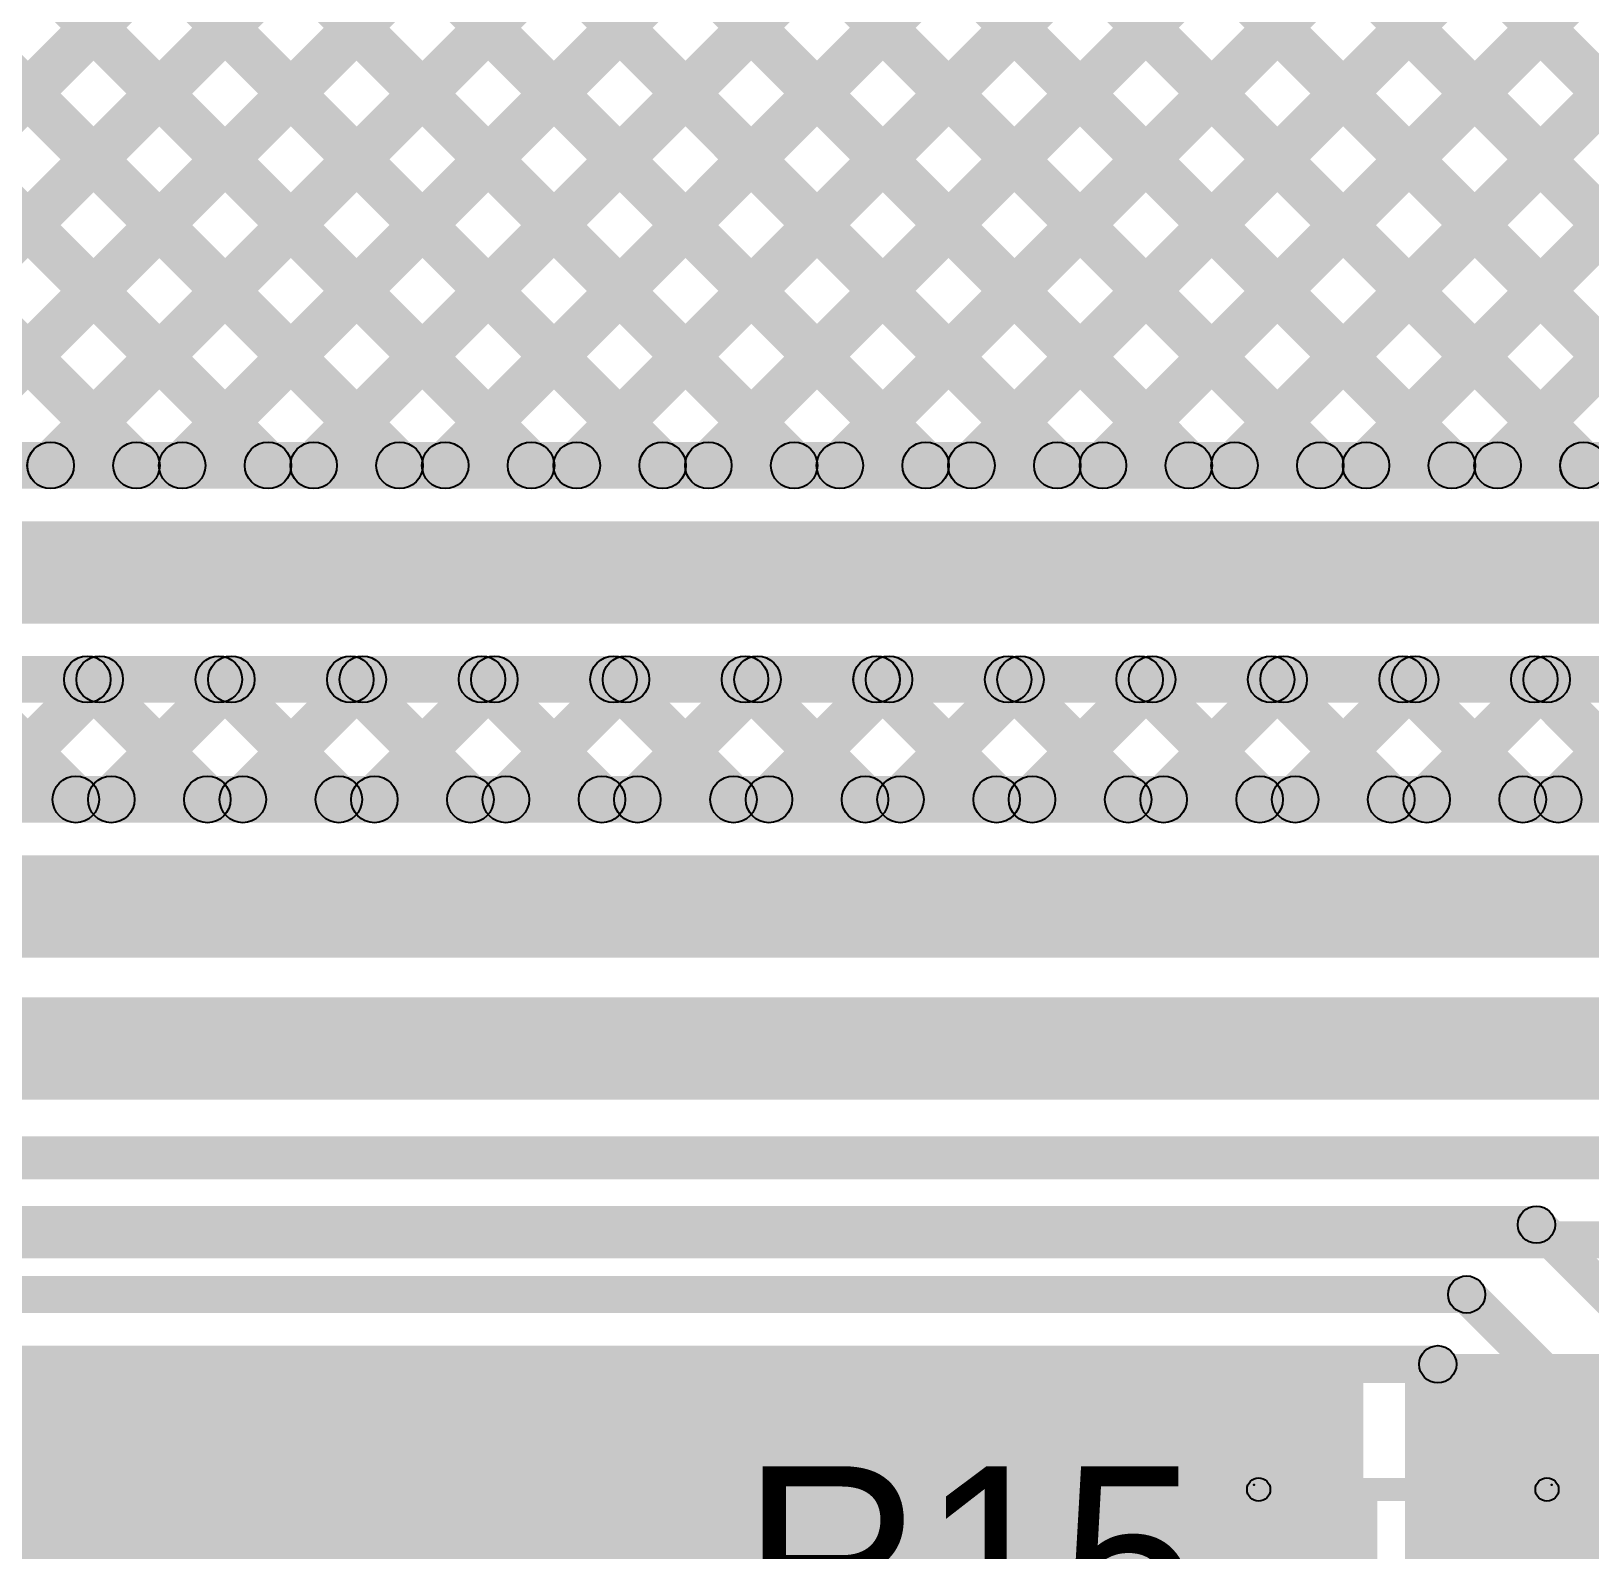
# Model space of a CAD drawing. Header units: millimetres. Extents: x -0.08 to 5.25, y -0.08 to 2.73.
# Drawn here: x 1.4316 to 1.7667, y 1.6869 to 2.0134 of the extents above; entities that cross this region are included whole.
import ezdxf

# ---------------------------------------------------------------- set-up
doc = ezdxf.new("R2010")
doc.units = ezdxf.units.MM
doc.header["$MEASUREMENT"] = 0
for name, color, linetype in [('BottomLayer', 5, 'Continuous'), ('TopLayer', 1, 'Continuous'), ('TopOverlay', 2, 'Continuous'), ('TopPaste', 8, 'Continuous'), ('TopSolder', 216, 'Continuous')]:
    doc.layers.add(name, color=color, linetype=linetype)

# ---------------------------------------------------------------- blocks, each defined once
blk = doc.blocks.new('R__0402_60')
at = {"layer": 'TopLayer'}
for points in [[(-0.0275, -0.0125), (-0.0275, 0.0125), (-0.0095, 0.0125), (-0.0095, -0.0125)], [(0.0095, -0.0125), (0.0095, 0.0125), (0.0275, 0.0125), (0.0275, -0.0125)]]:
    blk.add_hatch(color=1, dxfattribs=at).paths.add_polyline_path(points)
at = {"layer": 'TopOverlay'}
h = blk.add_hatch(color=2, dxfattribs=at)
edge = h.paths.add_edge_path()
edge.add_arc((-0.031, 0.016), 0.0025, 0, 360)
h = blk.add_hatch(color=2, dxfattribs=at)
edge = h.paths.add_edge_path()
edge.add_arc((-0.031, 0.016), 0.0025, 0, 360)
for points in [[(0.031, 0.0185), (0.031, 0.0135), (-0.031, 0.0135), (-0.031, 0.0185)], [(-0.0335, 0.016), (-0.0285, 0.016), (-0.0285, -0.016), (-0.0335, -0.016)], [(0.0285, 0.016), (0.0335, 0.016), (0.0335, -0.016), (0.0285, -0.016)], [(0.031, -0.0135), (0.031, -0.0185), (-0.031, -0.0185), (-0.031, -0.0135)], [(0.032, -0.01694), (0.032, -0.01706), (-0.032, -0.01706), (-0.032, -0.01694)]]:
    blk.add_hatch(color=2, dxfattribs=at).paths.add_polyline_path(points)
h = blk.add_hatch(color=2, dxfattribs=at)
edge = h.paths.add_edge_path()
edge.add_arc((0.031, 0.016), 0.0025, 0, 360)
h = blk.add_hatch(color=2, dxfattribs=at)
edge = h.paths.add_edge_path()
edge.add_arc((0.031, 0.016), 0.0025, 0, 360)
h = blk.add_hatch(color=2, dxfattribs=at)
edge = h.paths.add_edge_path()
edge.add_arc((-0.031, -0.016), 0.0025, 0, 360)
h = blk.add_hatch(color=2, dxfattribs=at)
edge = h.paths.add_edge_path()
edge.add_arc((-0.031, -0.016), 0.0025, 0, 360)
h = blk.add_hatch(color=2, dxfattribs=at)
edge = h.paths.add_edge_path()
edge.add_arc((0.031, -0.016), 0.0025, 0, 360)
h = blk.add_hatch(color=2, dxfattribs=at)
edge = h.paths.add_edge_path()
edge.add_arc((0.031, -0.016), 0.0025, 0, 360)
h = blk.add_hatch(color=2, dxfattribs=at)
edge = h.paths.add_edge_path()
edge.add_arc((-0.032, -0.017), 0.0000635, 0, 360)
h = blk.add_hatch(color=2, dxfattribs=at)
edge = h.paths.add_edge_path()
edge.add_arc((0.032, -0.017), 0.0000635, 0, 360)
at = {"layer": 'TopPaste'}
for points in [[(-0.0275, -0.0125), (-0.0275, 0.0125), (-0.0095, 0.0125), (-0.0095, -0.0125)], [(0.0095, -0.0125), (0.0095, 0.0125), (0.0275, 0.0125), (0.0275, -0.0125)]]:
    blk.add_hatch(color=8, dxfattribs=at).paths.add_polyline_path(points)
at = {"layer": 'TopSolder'}
for points in [[(-0.0315, -0.0165), (-0.0315, 0.0165), (-0.0055, 0.0165), (-0.0055, -0.0165)], [(0.0055, -0.0165), (0.0055, 0.0165), (0.0315, 0.0165), (0.0315, -0.0165)]]:
    blk.add_hatch(color=216, dxfattribs=at).paths.add_polyline_path(points)
at = {"layer": 'TopOverlay'}
for centre, radius in [((-0.031, 0.016), 0.0025), ((-0.031, 0.016), 0.0025), ((0.031, 0.016), 0.0025), ((0.031, 0.016), 0.0025), ((-0.031, -0.016), 0.0025), ((-0.031, -0.016), 0.0025), ((0.031, -0.016), 0.0025), ((0.031, -0.016), 0.0025), ((-0.032, -0.017), 0.0000635), ((0.032, -0.017), 0.0000635)]:
    blk.add_circle(centre, radius, dxfattribs=at)

msp = doc.modelspace()

# ---------------------------------------------------------------- hatches: boundary and pattern name
at = {"layer": 'BottomLayer'}
for points in [[(1.35444, 1.91646), (1.34737, 1.92354), (1.71237, 2.28854), (1.71944, 2.28146)], [(1.35444, 1.91646), (1.34737, 1.92354), (1.71237, 2.28854), (1.71944, 2.28146)], [(1.38272, 1.91646), (1.37565, 1.92354), (1.74065, 2.28854), (1.74772, 2.28146)], [(1.38272, 1.91646), (1.37565, 1.92354), (1.74065, 2.28854), (1.74772, 2.28146)], [(1.39681, 2.28146), (1.40388, 2.28854), (1.76888, 1.92354), (1.76181, 1.91646)], [(1.39681, 2.28146), (1.40388, 2.28854), (1.76888, 1.92354), (1.76181, 1.91646)], [(1.41101, 1.91646), (1.40394, 1.92354), (1.76894, 2.28854), (1.77601, 2.28146)], [(1.41101, 1.91646), (1.40394, 1.92354), (1.76894, 2.28854), (1.77601, 2.28146)], [(1.42509, 2.28146), (1.43217, 2.28854), (1.79717, 1.92354), (1.79009, 1.91646)], [(1.42509, 2.28146), (1.43216, 2.28854), (1.79716, 1.92354), (1.79009, 1.91646)], [(1.43929, 1.91646), (1.43222, 1.92354), (1.79722, 2.28854), (1.80429, 2.28146)], [(1.43929, 1.91646), (1.43222, 1.92354), (1.79722, 2.28854), (1.80429, 2.28146)], [(1.45338, 2.28146), (1.46045, 2.28854), (1.82545, 1.92354), (1.81838, 1.91646)], [(1.45338, 2.28146), (1.46045, 2.28854), (1.82545, 1.92354), (1.81838, 1.91646)], [(1.46758, 1.91646), (1.4605, 1.92354), (1.8255, 2.28854), (1.83258, 2.28146)], [(1.46757, 1.91646), (1.4605, 1.92354), (1.8255, 2.28854), (1.83257, 2.28146)], [(1.48166, 2.28146), (1.48873, 2.28854), (1.85373, 1.92354), (1.84666, 1.91646)], [(1.48166, 2.28146), (1.48873, 2.28854), (1.85373, 1.92354), (1.84666, 1.91646)], [(1.49586, 1.91646), (1.48879, 1.92354), (1.85379, 2.28854), (1.86086, 2.28146)], [(1.49586, 1.91646), (1.48879, 1.92354), (1.85379, 2.28854), (1.86086, 2.28146)], [(1.52414, 1.91646), (1.51707, 1.92354), (1.88207, 2.28854), (1.88914, 2.28146)], [(1.52414, 1.91646), (1.51707, 1.92354), (1.88207, 2.28854), (1.88914, 2.28146)], [(1.55243, 1.91646), (1.54536, 1.92354), (1.91036, 2.28854), (1.91743, 2.28146)], [(1.55243, 1.91646), (1.54536, 1.92354), (1.91036, 2.28854), (1.91743, 2.28146)], [(1.58071, 1.91646), (1.57364, 1.92354), (1.93864, 2.28854), (1.94571, 2.28146)], [(1.58071, 1.91646), (1.57364, 1.92354), (1.93864, 2.28854), (1.94571, 2.28146)], [(1.609, 1.91646), (1.60193, 1.92354), (1.96693, 2.28854), (1.974, 2.28146)], [(1.609, 1.91646), (1.60193, 1.92354), (1.96693, 2.28854), (1.974, 2.28146)], [(1.63728, 1.91646), (1.63021, 1.92354), (1.99521, 2.28854), (2.00228, 2.28146)], [(1.63728, 1.91646), (1.63021, 1.92354), (1.99521, 2.28854), (2.00228, 2.28146)], [(1.66557, 1.91646), (1.65849, 1.92354), (2.02349, 2.28854), (2.03057, 2.28146)], [(1.66556, 1.91646), (1.65849, 1.92354), (2.02349, 2.28854), (2.03056, 2.28146)], [(1.69385, 1.91646), (1.68678, 1.92354), (2.05178, 2.28854), (2.05885, 2.28146)], [(1.69385, 1.91646), (1.68678, 1.92354), (2.05178, 2.28854), (2.05885, 2.28146)], [(1.37626, 2.27373), (1.38333, 2.2808), (1.7406, 1.92354), (1.73353, 1.91646)], [(1.37626, 2.27373), (1.38333, 2.2808), (1.7406, 1.92354), (1.73352, 1.91646)], [(1.36212, 2.25959), (1.36919, 2.26666), (1.71231, 1.92354), (1.70524, 1.91646)], [(1.36212, 2.25959), (1.36919, 2.26666), (1.71231, 1.92354), (1.70524, 1.91646)], [(1.34797, 2.24545), (1.35505, 2.25252), (1.68403, 1.92354), (1.67696, 1.91646)], [(1.34797, 2.24545), (1.35504, 2.25252), (1.68403, 1.92354), (1.67696, 1.91646)], [(1.72213, 1.91646), (1.71506, 1.92354), (2.04129, 2.24977), (2.04837, 2.2427)], [(1.72213, 1.91646), (1.71506, 1.92354), (2.0413, 2.24977), (2.04837, 2.2427)], [(1.33383, 2.23131), (1.3409, 2.23838), (1.65574, 1.92354), (1.64867, 1.91646)], [(1.33383, 2.2313), (1.3409, 2.23838), (1.65574, 1.92354), (1.64867, 1.91646)], [(1.31969, 2.21716), (1.32676, 2.22423), (1.62746, 1.92354), (1.62039, 1.91646)], [(1.31969, 2.21716), (1.32676, 2.22423), (1.62746, 1.92354), (1.62039, 1.91646)], [(1.75042, 1.91646), (1.74335, 1.92354), (2.03182, 2.212), (2.03889, 2.20493)], [(1.75042, 1.91646), (1.74335, 1.92354), (2.03182, 2.212), (2.03889, 2.20493)], [(1.75042, 1.91646), (1.74335, 1.92354), (2.03182, 2.212), (2.03889, 2.20493)], [(1.30555, 2.20302), (1.31262, 2.21009), (1.59918, 1.92354), (1.5921, 1.91646)], [(1.30555, 2.20302), (1.31262, 2.21009), (1.59917, 1.92354), (1.5921, 1.91646)], [(1.29141, 2.18888), (1.29848, 2.19595), (1.57089, 1.92354), (1.56382, 1.91646)], [(1.29141, 2.18888), (1.29848, 2.19595), (1.57089, 1.92354), (1.56382, 1.91646)], [(1.27726, 2.17474), (1.28433, 2.18181), (1.54261, 1.92354), (1.53554, 1.91646)], [(1.27726, 2.17474), (1.28433, 2.18181), (1.54261, 1.92354), (1.53553, 1.91646)], [(1.26312, 2.16059), (1.27019, 2.16767), (1.51432, 1.92354), (1.50725, 1.91646)], [(1.26312, 2.16059), (1.27019, 2.16767), (1.51432, 1.92354), (1.50725, 1.91646)], [(1.24898, 2.14645), (1.25605, 2.15352), (1.48604, 1.92354), (1.47897, 1.91646)], [(1.24898, 2.14645), (1.25605, 2.15352), (1.48604, 1.92354), (1.47897, 1.91646)], [(1.23484, 2.13231), (1.24191, 2.13938), (1.45775, 1.92354), (1.45068, 1.91646)], [(1.23484, 2.13231), (1.24191, 2.13938), (1.45775, 1.92354), (1.45068, 1.91646)], [(1.31716, 1.915), (1.31716, 1.925), (1.98147, 1.925), (1.98147, 1.915)], [(1.31716, 1.915), (1.31716, 1.925), (1.98147, 1.925), (1.98147, 1.915)], [(1.311, 1.886), (1.311, 1.908), (1.991, 1.908), (1.991, 1.886)], [(1.31716, 1.869), (1.31716, 1.879), (1.991, 1.879), (1.991, 1.869)], [(1.31716, 1.869), (1.31716, 1.879), (1.991, 1.879), (1.991, 1.869)], [(1.41183, 1.87046), (1.4189, 1.87754), (1.44471, 1.85172), (1.43764, 1.84465)], [(1.41183, 1.87046), (1.4189, 1.87754), (1.44471, 1.85172), (1.43764, 1.84465)], [(1.42405, 1.84465), (1.41698, 1.85172), (1.44279, 1.87754), (1.44986, 1.87046)], [(1.42405, 1.84465), (1.41698, 1.85172), (1.44279, 1.87754), (1.44986, 1.87046)], [(1.44011, 1.87046), (1.44719, 1.87754), (1.473, 1.85172), (1.46593, 1.84465)], [(1.44011, 1.87046), (1.44718, 1.87754), (1.473, 1.85172), (1.46592, 1.84465)], [(1.45233, 1.84465), (1.44526, 1.85172), (1.47107, 1.87754), (1.47814, 1.87046)], [(1.45233, 1.84465), (1.44526, 1.85172), (1.47107, 1.87754), (1.47814, 1.87046)], [(1.4684, 1.87046), (1.47547, 1.87754), (1.50128, 1.85172), (1.49421, 1.84465)], [(1.4684, 1.87046), (1.47547, 1.87754), (1.50128, 1.85172), (1.49421, 1.84465)], [(1.48062, 1.84465), (1.47355, 1.85172), (1.49936, 1.87754), (1.50643, 1.87046)], [(1.48062, 1.84465), (1.47355, 1.85172), (1.49936, 1.87754), (1.50643, 1.87046)], [(1.49668, 1.87046), (1.50375, 1.87754), (1.52956, 1.85172), (1.52249, 1.84465)], [(1.49668, 1.87046), (1.50375, 1.87754), (1.52956, 1.85172), (1.52249, 1.84465)], [(1.5089, 1.84465), (1.50183, 1.85172), (1.52764, 1.87754), (1.53471, 1.87046)], [(1.5089, 1.84465), (1.50183, 1.85172), (1.52764, 1.87754), (1.53471, 1.87046)], [(1.52497, 1.87046), (1.53204, 1.87754), (1.55785, 1.85172), (1.55078, 1.84465)], [(1.52497, 1.87046), (1.53204, 1.87754), (1.55785, 1.85172), (1.55078, 1.84465)], [(1.53719, 1.84465), (1.53011, 1.85172), (1.55593, 1.87754), (1.563, 1.87046)], [(1.53719, 1.84465), (1.53012, 1.85172), (1.55593, 1.87754), (1.563, 1.87046)], [(1.55325, 1.87046), (1.56032, 1.87754), (1.58613, 1.85172), (1.57906, 1.84465)], [(1.55325, 1.87046), (1.56032, 1.87754), (1.58613, 1.85172), (1.57906, 1.84465)], [(1.56547, 1.84465), (1.5584, 1.85172), (1.58421, 1.87754), (1.59128, 1.87046)], [(1.56547, 1.84465), (1.5584, 1.85172), (1.58421, 1.87754), (1.59128, 1.87046)], [(1.58153, 1.87046), (1.58861, 1.87754), (1.61442, 1.85172), (1.60735, 1.84465)], [(1.58154, 1.87046), (1.58861, 1.87754), (1.61442, 1.85172), (1.60735, 1.84465)], [(1.59375, 1.84465), (1.58668, 1.85172), (1.61249, 1.87754), (1.61957, 1.87046)], [(1.59375, 1.84465), (1.58668, 1.85172), (1.61249, 1.87754), (1.61956, 1.87046)], [(1.60982, 1.87046), (1.61689, 1.87754), (1.6427, 1.85172), (1.63563, 1.84465)], [(1.60982, 1.87046), (1.61689, 1.87754), (1.6427, 1.85172), (1.63563, 1.84465)], [(1.62204, 1.84465), (1.61497, 1.85172), (1.64078, 1.87754), (1.64785, 1.87046)], [(1.62204, 1.84465), (1.61497, 1.85172), (1.64078, 1.87754), (1.64785, 1.87046)], [(1.6381, 1.87046), (1.64518, 1.87754), (1.67099, 1.85172), (1.66392, 1.84465)], [(1.6381, 1.87046), (1.64517, 1.87754), (1.67099, 1.85172), (1.66391, 1.84465)], [(1.65032, 1.84465), (1.64325, 1.85172), (1.66906, 1.87754), (1.67613, 1.87046)], [(1.65032, 1.84465), (1.64325, 1.85172), (1.66906, 1.87754), (1.67613, 1.87046)], [(1.66639, 1.87046), (1.67346, 1.87754), (1.69927, 1.85172), (1.6922, 1.84465)], [(1.66639, 1.87046), (1.67346, 1.87754), (1.69927, 1.85172), (1.6922, 1.84465)], [(1.67861, 1.84465), (1.67154, 1.85172), (1.69735, 1.87754), (1.70442, 1.87046)], [(1.67861, 1.84465), (1.67154, 1.85172), (1.69735, 1.87754), (1.70442, 1.87046)], [(1.67861, 1.84465), (1.67154, 1.85172), (1.69735, 1.87754), (1.70442, 1.87046)], [(1.69467, 1.87046), (1.70174, 1.87754), (1.72755, 1.85172), (1.72048, 1.84465)], [(1.69467, 1.87046), (1.70174, 1.87754), (1.72755, 1.85172), (1.72048, 1.84465)], [(1.70689, 1.84465), (1.69982, 1.85172), (1.72563, 1.87754), (1.7327, 1.87046)], [(1.70689, 1.84465), (1.69982, 1.85172), (1.72563, 1.87754), (1.7327, 1.87046)], [(1.72296, 1.87046), (1.73003, 1.87754), (1.75584, 1.85172), (1.74877, 1.84465)], [(1.72296, 1.87046), (1.73003, 1.87754), (1.75584, 1.85172), (1.74877, 1.84465)], [(1.73518, 1.84465), (1.7281, 1.85172), (1.75392, 1.87754), (1.76099, 1.87046)], [(1.73518, 1.84465), (1.72811, 1.85172), (1.75392, 1.87754), (1.76099, 1.87046)], [(1.75124, 1.87046), (1.75831, 1.87754), (1.78412, 1.85172), (1.77705, 1.84465)], [(1.75124, 1.87046), (1.75831, 1.87754), (1.78412, 1.85172), (1.77705, 1.84465)], [(1.76346, 1.84465), (1.75639, 1.85172), (1.7822, 1.87754), (1.78927, 1.87046)], [(1.76346, 1.84465), (1.75639, 1.85172), (1.7822, 1.87754), (1.78927, 1.87046)], [(1.31879, 1.84319), (1.31879, 1.85319), (2.63766, 1.85319), (2.63766, 1.84319)], [(1.31879, 1.84319), (1.31879, 1.85319), (2.63766, 1.85319), (2.63766, 1.84319)], [(1.31263, 1.81419), (1.31263, 1.83619), (2.64719, 1.83619), (2.64719, 1.81419)], [(1.31269, 1.78363), (1.31269, 1.80563), (2.71763, 1.80563), (2.71763, 1.78363)], [(1.30318, 1.76776), (1.30318, 1.77576), (1.77424, 1.77576), (1.77424, 1.76776)], [(1.29697, 1.75276), (1.29697, 1.76076), (1.75524, 1.76076), (1.75524, 1.75276)], [(1.75242, 1.75393), (1.75807, 1.75958), (1.80983, 1.70783), (1.80417, 1.70217)], [(1.29075, 1.73776), (1.29075, 1.74576), (1.74024, 1.74576), (1.74024, 1.73776)], [(1.73742, 1.73893), (1.74307, 1.74458), (1.79483, 1.69283), (1.78917, 1.68717)], [(1.28454, 1.72276), (1.28454, 1.73076), (1.73403, 1.73076), (1.73403, 1.72276)], [(1.7312, 1.72393), (1.73686, 1.72958), (1.77983, 1.68662), (1.77417, 1.68096)]]:
    msp.add_hatch(color=5, dxfattribs=at).paths.add_polyline_path(points)
h = msp.add_hatch(color=5, dxfattribs=at)
edge = h.paths.add_edge_path()
edge.add_arc((1.43576, 1.92), 0.005, 0, 360)
h = msp.add_hatch(color=5, dxfattribs=at)
edge = h.paths.add_edge_path()
edge.add_arc((1.43575, 1.92), 0.005, 0, 360)
h = msp.add_hatch(color=5, dxfattribs=at)
edge = h.paths.add_edge_path()
edge.add_arc((1.45422, 1.92), 0.005, 0, 360)
h = msp.add_hatch(color=5, dxfattribs=at)
edge = h.paths.add_edge_path()
edge.add_arc((1.45422, 1.92), 0.005, 0, 360)
h = msp.add_hatch(color=5, dxfattribs=at)
edge = h.paths.add_edge_path()
edge.add_arc((1.46404, 1.92), 0.005, 0, 360)
h = msp.add_hatch(color=5, dxfattribs=at)
edge = h.paths.add_edge_path()
edge.add_arc((1.46404, 1.92), 0.005, 0, 360)
h = msp.add_hatch(color=5, dxfattribs=at)
edge = h.paths.add_edge_path()
edge.add_arc((1.4825, 1.92), 0.005, 0, 360)
h = msp.add_hatch(color=5, dxfattribs=at)
edge = h.paths.add_edge_path()
edge.add_arc((1.4825, 1.92), 0.005, 0, 360)
h = msp.add_hatch(color=5, dxfattribs=at)
edge = h.paths.add_edge_path()
edge.add_arc((1.49232, 1.92), 0.005, 0, 360)
h = msp.add_hatch(color=5, dxfattribs=at)
edge = h.paths.add_edge_path()
edge.add_arc((1.49232, 1.92), 0.005, 0, 360)
h = msp.add_hatch(color=5, dxfattribs=at)
edge = h.paths.add_edge_path()
edge.add_arc((1.51079, 1.92), 0.005, 0, 360)
h = msp.add_hatch(color=5, dxfattribs=at)
edge = h.paths.add_edge_path()
edge.add_arc((1.51079, 1.92), 0.005, 0, 360)
h = msp.add_hatch(color=5, dxfattribs=at)
edge = h.paths.add_edge_path()
edge.add_arc((1.52061, 1.92), 0.005, 0, 360)
h = msp.add_hatch(color=5, dxfattribs=at)
edge = h.paths.add_edge_path()
edge.add_arc((1.52061, 1.92), 0.005, 0, 360)
h = msp.add_hatch(color=5, dxfattribs=at)
edge = h.paths.add_edge_path()
edge.add_arc((1.53907, 1.92), 0.005, 0, 360)
h = msp.add_hatch(color=5, dxfattribs=at)
edge = h.paths.add_edge_path()
edge.add_arc((1.53907, 1.92), 0.005, 0, 360)
h = msp.add_hatch(color=5, dxfattribs=at)
edge = h.paths.add_edge_path()
edge.add_arc((1.54889, 1.92), 0.005, 0, 360)
h = msp.add_hatch(color=5, dxfattribs=at)
edge = h.paths.add_edge_path()
edge.add_arc((1.54889, 1.92), 0.005, 0, 360)
h = msp.add_hatch(color=5, dxfattribs=at)
edge = h.paths.add_edge_path()
edge.add_arc((1.56736, 1.92), 0.005, 0, 360)
h = msp.add_hatch(color=5, dxfattribs=at)
edge = h.paths.add_edge_path()
edge.add_arc((1.56735, 1.92), 0.005, 0, 360)
h = msp.add_hatch(color=5, dxfattribs=at)
edge = h.paths.add_edge_path()
edge.add_arc((1.57718, 1.92), 0.005, 0, 360)
h = msp.add_hatch(color=5, dxfattribs=at)
edge = h.paths.add_edge_path()
edge.add_arc((1.57718, 1.92), 0.005, 0, 360)
h = msp.add_hatch(color=5, dxfattribs=at)
edge = h.paths.add_edge_path()
edge.add_arc((1.59564, 1.92), 0.005, 0, 360)
h = msp.add_hatch(color=5, dxfattribs=at)
edge = h.paths.add_edge_path()
edge.add_arc((1.59564, 1.92), 0.005, 0, 360)
h = msp.add_hatch(color=5, dxfattribs=at)
edge = h.paths.add_edge_path()
edge.add_arc((1.60546, 1.92), 0.005, 0, 360)
h = msp.add_hatch(color=5, dxfattribs=at)
edge = h.paths.add_edge_path()
edge.add_arc((1.60546, 1.92), 0.005, 0, 360)
h = msp.add_hatch(color=5, dxfattribs=at)
edge = h.paths.add_edge_path()
edge.add_arc((1.62392, 1.92), 0.005, 0, 360)
h = msp.add_hatch(color=5, dxfattribs=at)
edge = h.paths.add_edge_path()
edge.add_arc((1.62392, 1.92), 0.005, 0, 360)
h = msp.add_hatch(color=5, dxfattribs=at)
edge = h.paths.add_edge_path()
edge.add_arc((1.63375, 1.92), 0.005, 0, 360)
h = msp.add_hatch(color=5, dxfattribs=at)
edge = h.paths.add_edge_path()
edge.add_arc((1.63375, 1.92), 0.005, 0, 360)
h = msp.add_hatch(color=5, dxfattribs=at)
edge = h.paths.add_edge_path()
edge.add_arc((1.65221, 1.92), 0.005, 0, 360)
h = msp.add_hatch(color=5, dxfattribs=at)
edge = h.paths.add_edge_path()
edge.add_arc((1.65221, 1.92), 0.005, 0, 360)
h = msp.add_hatch(color=5, dxfattribs=at)
edge = h.paths.add_edge_path()
edge.add_arc((1.66203, 1.92), 0.005, 0, 360)
h = msp.add_hatch(color=5, dxfattribs=at)
edge = h.paths.add_edge_path()
edge.add_arc((1.66203, 1.92), 0.005, 0, 360)
h = msp.add_hatch(color=5, dxfattribs=at)
edge = h.paths.add_edge_path()
edge.add_arc((1.68049, 1.92), 0.005, 0, 360)
h = msp.add_hatch(color=5, dxfattribs=at)
edge = h.paths.add_edge_path()
edge.add_arc((1.68049, 1.92), 0.005, 0, 360)
h = msp.add_hatch(color=5, dxfattribs=at)
edge = h.paths.add_edge_path()
edge.add_arc((1.69031, 1.92), 0.005, 0, 360)
h = msp.add_hatch(color=5, dxfattribs=at)
edge = h.paths.add_edge_path()
edge.add_arc((1.69031, 1.92), 0.005, 0, 360)
h = msp.add_hatch(color=5, dxfattribs=at)
edge = h.paths.add_edge_path()
edge.add_arc((1.70878, 1.92), 0.005, 0, 360)
h = msp.add_hatch(color=5, dxfattribs=at)
edge = h.paths.add_edge_path()
edge.add_arc((1.70878, 1.92), 0.005, 0, 360)
h = msp.add_hatch(color=5, dxfattribs=at)
edge = h.paths.add_edge_path()
edge.add_arc((1.7186, 1.92), 0.005, 0, 360)
h = msp.add_hatch(color=5, dxfattribs=at)
edge = h.paths.add_edge_path()
edge.add_arc((1.7186, 1.92), 0.005, 0, 360)
h = msp.add_hatch(color=5, dxfattribs=at)
edge = h.paths.add_edge_path()
edge.add_arc((1.73706, 1.92), 0.005, 0, 360)
h = msp.add_hatch(color=5, dxfattribs=at)
edge = h.paths.add_edge_path()
edge.add_arc((1.73706, 1.92), 0.005, 0, 360)
h = msp.add_hatch(color=5, dxfattribs=at)
edge = h.paths.add_edge_path()
edge.add_arc((1.74688, 1.92), 0.005, 0, 360)
h = msp.add_hatch(color=5, dxfattribs=at)
edge = h.paths.add_edge_path()
edge.add_arc((1.74688, 1.92), 0.005, 0, 360)
h = msp.add_hatch(color=5, dxfattribs=at)
edge = h.paths.add_edge_path()
edge.add_arc((1.74688, 1.92), 0.005, 0, 360)
h = msp.add_hatch(color=5, dxfattribs=at)
edge = h.paths.add_edge_path()
edge.add_arc((1.76535, 1.92), 0.005, 0, 360)
h = msp.add_hatch(color=5, dxfattribs=at)
edge = h.paths.add_edge_path()
edge.add_arc((1.76534, 1.92), 0.005, 0, 360)
h = msp.add_hatch(color=5, dxfattribs=at)
edge = h.paths.add_edge_path()
edge.add_arc((1.44365, 1.874), 0.005, 0, 360)
h = msp.add_hatch(color=5, dxfattribs=at)
edge = h.paths.add_edge_path()
edge.add_arc((1.44365, 1.874), 0.005, 0, 360)
h = msp.add_hatch(color=5, dxfattribs=at)
edge = h.paths.add_edge_path()
edge.add_arc((1.44632, 1.874), 0.005, 0, 360)
h = msp.add_hatch(color=5, dxfattribs=at)
edge = h.paths.add_edge_path()
edge.add_arc((1.44632, 1.874), 0.005, 0, 360)
h = msp.add_hatch(color=5, dxfattribs=at)
edge = h.paths.add_edge_path()
edge.add_arc((1.47193, 1.874), 0.005, 0, 360)
h = msp.add_hatch(color=5, dxfattribs=at)
edge = h.paths.add_edge_path()
edge.add_arc((1.47193, 1.874), 0.005, 0, 360)
h = msp.add_hatch(color=5, dxfattribs=at)
edge = h.paths.add_edge_path()
edge.add_arc((1.47461, 1.874), 0.005, 0, 360)
h = msp.add_hatch(color=5, dxfattribs=at)
edge = h.paths.add_edge_path()
edge.add_arc((1.47461, 1.874), 0.005, 0, 360)
h = msp.add_hatch(color=5, dxfattribs=at)
edge = h.paths.add_edge_path()
edge.add_arc((1.50022, 1.874), 0.005, 0, 360)
h = msp.add_hatch(color=5, dxfattribs=at)
edge = h.paths.add_edge_path()
edge.add_arc((1.50022, 1.874), 0.005, 0, 360)
h = msp.add_hatch(color=5, dxfattribs=at)
edge = h.paths.add_edge_path()
edge.add_arc((1.50289, 1.874), 0.005, 0, 360)
h = msp.add_hatch(color=5, dxfattribs=at)
edge = h.paths.add_edge_path()
edge.add_arc((1.50289, 1.874), 0.005, 0, 360)
h = msp.add_hatch(color=5, dxfattribs=at)
edge = h.paths.add_edge_path()
edge.add_arc((1.5285, 1.874), 0.005, 0, 360)
h = msp.add_hatch(color=5, dxfattribs=at)
edge = h.paths.add_edge_path()
edge.add_arc((1.5285, 1.874), 0.005, 0, 360)
h = msp.add_hatch(color=5, dxfattribs=at)
edge = h.paths.add_edge_path()
edge.add_arc((1.53118, 1.874), 0.005, 0, 360)
h = msp.add_hatch(color=5, dxfattribs=at)
edge = h.paths.add_edge_path()
edge.add_arc((1.53118, 1.874), 0.005, 0, 360)
h = msp.add_hatch(color=5, dxfattribs=at)
edge = h.paths.add_edge_path()
edge.add_arc((1.55679, 1.874), 0.005, 0, 360)
h = msp.add_hatch(color=5, dxfattribs=at)
edge = h.paths.add_edge_path()
edge.add_arc((1.55679, 1.874), 0.005, 0, 360)
h = msp.add_hatch(color=5, dxfattribs=at)
edge = h.paths.add_edge_path()
edge.add_arc((1.55946, 1.874), 0.005, 0, 360)
h = msp.add_hatch(color=5, dxfattribs=at)
edge = h.paths.add_edge_path()
edge.add_arc((1.55946, 1.874), 0.005, 0, 360)
h = msp.add_hatch(color=5, dxfattribs=at)
edge = h.paths.add_edge_path()
edge.add_arc((1.58507, 1.874), 0.005, 0, 360)
h = msp.add_hatch(color=5, dxfattribs=at)
edge = h.paths.add_edge_path()
edge.add_arc((1.58507, 1.874), 0.005, 0, 360)
h = msp.add_hatch(color=5, dxfattribs=at)
edge = h.paths.add_edge_path()
edge.add_arc((1.58775, 1.874), 0.005, 0, 360)
h = msp.add_hatch(color=5, dxfattribs=at)
edge = h.paths.add_edge_path()
edge.add_arc((1.58775, 1.874), 0.005, 0, 360)
h = msp.add_hatch(color=5, dxfattribs=at)
edge = h.paths.add_edge_path()
edge.add_arc((1.61336, 1.874), 0.005, 0, 360)
h = msp.add_hatch(color=5, dxfattribs=at)
edge = h.paths.add_edge_path()
edge.add_arc((1.61335, 1.874), 0.005, 0, 360)
h = msp.add_hatch(color=5, dxfattribs=at)
edge = h.paths.add_edge_path()
edge.add_arc((1.61603, 1.874), 0.005, 0, 360)
h = msp.add_hatch(color=5, dxfattribs=at)
edge = h.paths.add_edge_path()
edge.add_arc((1.61603, 1.874), 0.005, 0, 360)
h = msp.add_hatch(color=5, dxfattribs=at)
edge = h.paths.add_edge_path()
edge.add_arc((1.64164, 1.874), 0.005, 0, 360)
h = msp.add_hatch(color=5, dxfattribs=at)
edge = h.paths.add_edge_path()
edge.add_arc((1.64164, 1.874), 0.005, 0, 360)
h = msp.add_hatch(color=5, dxfattribs=at)
edge = h.paths.add_edge_path()
edge.add_arc((1.64431, 1.874), 0.005, 0, 360)
h = msp.add_hatch(color=5, dxfattribs=at)
edge = h.paths.add_edge_path()
edge.add_arc((1.64431, 1.874), 0.005, 0, 360)
h = msp.add_hatch(color=5, dxfattribs=at)
edge = h.paths.add_edge_path()
edge.add_arc((1.66992, 1.874), 0.005, 0, 360)
h = msp.add_hatch(color=5, dxfattribs=at)
edge = h.paths.add_edge_path()
edge.add_arc((1.66992, 1.874), 0.005, 0, 360)
h = msp.add_hatch(color=5, dxfattribs=at)
edge = h.paths.add_edge_path()
edge.add_arc((1.6726, 1.874), 0.005, 0, 360)
h = msp.add_hatch(color=5, dxfattribs=at)
edge = h.paths.add_edge_path()
edge.add_arc((1.6726, 1.874), 0.005, 0, 360)
h = msp.add_hatch(color=5, dxfattribs=at)
edge = h.paths.add_edge_path()
edge.add_arc((1.69821, 1.874), 0.005, 0, 360)
h = msp.add_hatch(color=5, dxfattribs=at)
edge = h.paths.add_edge_path()
edge.add_arc((1.69821, 1.874), 0.005, 0, 360)
h = msp.add_hatch(color=5, dxfattribs=at)
edge = h.paths.add_edge_path()
edge.add_arc((1.70088, 1.874), 0.005, 0, 360)
h = msp.add_hatch(color=5, dxfattribs=at)
edge = h.paths.add_edge_path()
edge.add_arc((1.70088, 1.874), 0.005, 0, 360)
h = msp.add_hatch(color=5, dxfattribs=at)
edge = h.paths.add_edge_path()
edge.add_arc((1.70088, 1.874), 0.005, 0, 360)
h = msp.add_hatch(color=5, dxfattribs=at)
edge = h.paths.add_edge_path()
edge.add_arc((1.72649, 1.874), 0.005, 0, 360)
h = msp.add_hatch(color=5, dxfattribs=at)
edge = h.paths.add_edge_path()
edge.add_arc((1.72649, 1.874), 0.005, 0, 360)
h = msp.add_hatch(color=5, dxfattribs=at)
edge = h.paths.add_edge_path()
edge.add_arc((1.72917, 1.874), 0.005, 0, 360)
h = msp.add_hatch(color=5, dxfattribs=at)
edge = h.paths.add_edge_path()
edge.add_arc((1.72917, 1.874), 0.005, 0, 360)
h = msp.add_hatch(color=5, dxfattribs=at)
edge = h.paths.add_edge_path()
edge.add_arc((1.75478, 1.874), 0.005, 0, 360)
h = msp.add_hatch(color=5, dxfattribs=at)
edge = h.paths.add_edge_path()
edge.add_arc((1.75478, 1.874), 0.005, 0, 360)
h = msp.add_hatch(color=5, dxfattribs=at)
edge = h.paths.add_edge_path()
edge.add_arc((1.75745, 1.874), 0.005, 0, 360)
h = msp.add_hatch(color=5, dxfattribs=at)
edge = h.paths.add_edge_path()
edge.add_arc((1.75745, 1.874), 0.005, 0, 360)
h = msp.add_hatch(color=5, dxfattribs=at)
edge = h.paths.add_edge_path()
edge.add_arc((1.44118, 1.84819), 0.005, 0, 360)
h = msp.add_hatch(color=5, dxfattribs=at)
edge = h.paths.add_edge_path()
edge.add_arc((1.44118, 1.84819), 0.005, 0, 360)
h = msp.add_hatch(color=5, dxfattribs=at)
edge = h.paths.add_edge_path()
edge.add_arc((1.4488, 1.84819), 0.005, 0, 360)
h = msp.add_hatch(color=5, dxfattribs=at)
edge = h.paths.add_edge_path()
edge.add_arc((1.4488, 1.84819), 0.005, 0, 360)
h = msp.add_hatch(color=5, dxfattribs=at)
edge = h.paths.add_edge_path()
edge.add_arc((1.46946, 1.84819), 0.005, 0, 360)
h = msp.add_hatch(color=5, dxfattribs=at)
edge = h.paths.add_edge_path()
edge.add_arc((1.46946, 1.84819), 0.005, 0, 360)
h = msp.add_hatch(color=5, dxfattribs=at)
edge = h.paths.add_edge_path()
edge.add_arc((1.47708, 1.84819), 0.005, 0, 360)
h = msp.add_hatch(color=5, dxfattribs=at)
edge = h.paths.add_edge_path()
edge.add_arc((1.47708, 1.84819), 0.005, 0, 360)
h = msp.add_hatch(color=5, dxfattribs=at)
edge = h.paths.add_edge_path()
edge.add_arc((1.49774, 1.84819), 0.005, 0, 360)
h = msp.add_hatch(color=5, dxfattribs=at)
edge = h.paths.add_edge_path()
edge.add_arc((1.49774, 1.84819), 0.005, 0, 360)
h = msp.add_hatch(color=5, dxfattribs=at)
edge = h.paths.add_edge_path()
edge.add_arc((1.50537, 1.84819), 0.005, 0, 360)
h = msp.add_hatch(color=5, dxfattribs=at)
edge = h.paths.add_edge_path()
edge.add_arc((1.50537, 1.84819), 0.005, 0, 360)
h = msp.add_hatch(color=5, dxfattribs=at)
edge = h.paths.add_edge_path()
edge.add_arc((1.52603, 1.84819), 0.005, 0, 360)
h = msp.add_hatch(color=5, dxfattribs=at)
edge = h.paths.add_edge_path()
edge.add_arc((1.52603, 1.84819), 0.005, 0, 360)
h = msp.add_hatch(color=5, dxfattribs=at)
edge = h.paths.add_edge_path()
edge.add_arc((1.53365, 1.84819), 0.005, 0, 360)
h = msp.add_hatch(color=5, dxfattribs=at)
edge = h.paths.add_edge_path()
edge.add_arc((1.53365, 1.84819), 0.005, 0, 360)
h = msp.add_hatch(color=5, dxfattribs=at)
edge = h.paths.add_edge_path()
edge.add_arc((1.55431, 1.84819), 0.005, 0, 360)
h = msp.add_hatch(color=5, dxfattribs=at)
edge = h.paths.add_edge_path()
edge.add_arc((1.55431, 1.84819), 0.005, 0, 360)
h = msp.add_hatch(color=5, dxfattribs=at)
edge = h.paths.add_edge_path()
edge.add_arc((1.56193, 1.84819), 0.005, 0, 360)
h = msp.add_hatch(color=5, dxfattribs=at)
edge = h.paths.add_edge_path()
edge.add_arc((1.56193, 1.84819), 0.005, 0, 360)
h = msp.add_hatch(color=5, dxfattribs=at)
edge = h.paths.add_edge_path()
edge.add_arc((1.5826, 1.84819), 0.005, 0, 360)
h = msp.add_hatch(color=5, dxfattribs=at)
edge = h.paths.add_edge_path()
edge.add_arc((1.5826, 1.84819), 0.005, 0, 360)
h = msp.add_hatch(color=5, dxfattribs=at)
edge = h.paths.add_edge_path()
edge.add_arc((1.59022, 1.84819), 0.005, 0, 360)
h = msp.add_hatch(color=5, dxfattribs=at)
edge = h.paths.add_edge_path()
edge.add_arc((1.59022, 1.84819), 0.005, 0, 360)
h = msp.add_hatch(color=5, dxfattribs=at)
edge = h.paths.add_edge_path()
edge.add_arc((1.61088, 1.84819), 0.005, 0, 360)
h = msp.add_hatch(color=5, dxfattribs=at)
edge = h.paths.add_edge_path()
edge.add_arc((1.61088, 1.84819), 0.005, 0, 360)
h = msp.add_hatch(color=5, dxfattribs=at)
edge = h.paths.add_edge_path()
edge.add_arc((1.6185, 1.84819), 0.005, 0, 360)
h = msp.add_hatch(color=5, dxfattribs=at)
edge = h.paths.add_edge_path()
edge.add_arc((1.6185, 1.84819), 0.005, 0, 360)
h = msp.add_hatch(color=5, dxfattribs=at)
edge = h.paths.add_edge_path()
edge.add_arc((1.63917, 1.84819), 0.005, 0, 360)
h = msp.add_hatch(color=5, dxfattribs=at)
edge = h.paths.add_edge_path()
edge.add_arc((1.63917, 1.84819), 0.005, 0, 360)
h = msp.add_hatch(color=5, dxfattribs=at)
edge = h.paths.add_edge_path()
edge.add_arc((1.64679, 1.84819), 0.005, 0, 360)
h = msp.add_hatch(color=5, dxfattribs=at)
edge = h.paths.add_edge_path()
edge.add_arc((1.64679, 1.84819), 0.005, 0, 360)
h = msp.add_hatch(color=5, dxfattribs=at)
edge = h.paths.add_edge_path()
edge.add_arc((1.66745, 1.84819), 0.005, 0, 360)
h = msp.add_hatch(color=5, dxfattribs=at)
edge = h.paths.add_edge_path()
edge.add_arc((1.66745, 1.84819), 0.005, 0, 360)
h = msp.add_hatch(color=5, dxfattribs=at)
edge = h.paths.add_edge_path()
edge.add_arc((1.67507, 1.84819), 0.005, 0, 360)
h = msp.add_hatch(color=5, dxfattribs=at)
edge = h.paths.add_edge_path()
edge.add_arc((1.67507, 1.84819), 0.005, 0, 360)
h = msp.add_hatch(color=5, dxfattribs=at)
edge = h.paths.add_edge_path()
edge.add_arc((1.67507, 1.84819), 0.005, 0, 360)
h = msp.add_hatch(color=5, dxfattribs=at)
edge = h.paths.add_edge_path()
edge.add_arc((1.69573, 1.84819), 0.005, 0, 360)
h = msp.add_hatch(color=5, dxfattribs=at)
edge = h.paths.add_edge_path()
edge.add_arc((1.69573, 1.84819), 0.005, 0, 360)
h = msp.add_hatch(color=5, dxfattribs=at)
edge = h.paths.add_edge_path()
edge.add_arc((1.70336, 1.84819), 0.005, 0, 360)
h = msp.add_hatch(color=5, dxfattribs=at)
edge = h.paths.add_edge_path()
edge.add_arc((1.70336, 1.84819), 0.005, 0, 360)
h = msp.add_hatch(color=5, dxfattribs=at)
edge = h.paths.add_edge_path()
edge.add_arc((1.72402, 1.84819), 0.005, 0, 360)
h = msp.add_hatch(color=5, dxfattribs=at)
edge = h.paths.add_edge_path()
edge.add_arc((1.72402, 1.84819), 0.005, 0, 360)
h = msp.add_hatch(color=5, dxfattribs=at)
edge = h.paths.add_edge_path()
edge.add_arc((1.73164, 1.84819), 0.005, 0, 360)
h = msp.add_hatch(color=5, dxfattribs=at)
edge = h.paths.add_edge_path()
edge.add_arc((1.73164, 1.84819), 0.005, 0, 360)
h = msp.add_hatch(color=5, dxfattribs=at)
edge = h.paths.add_edge_path()
edge.add_arc((1.7523, 1.84819), 0.005, 0, 360)
h = msp.add_hatch(color=5, dxfattribs=at)
edge = h.paths.add_edge_path()
edge.add_arc((1.7523, 1.84819), 0.005, 0, 360)
h = msp.add_hatch(color=5, dxfattribs=at)
edge = h.paths.add_edge_path()
edge.add_arc((1.75992, 1.84819), 0.005, 0, 360)
h = msp.add_hatch(color=5, dxfattribs=at)
edge = h.paths.add_edge_path()
edge.add_arc((1.75992, 1.84819), 0.005, 0, 360)
h = msp.add_hatch(color=5, dxfattribs=at)
edge = h.paths.add_edge_path()
edge.add_arc((1.75524, 1.75676), 0.004, 0, 360)
h = msp.add_hatch(color=5, dxfattribs=at)
edge = h.paths.add_edge_path()
edge.add_arc((1.75524, 1.75676), 0.004, 0, 360)
h = msp.add_hatch(color=5, dxfattribs=at)
edge = h.paths.add_edge_path()
edge.add_arc((1.74024, 1.74176), 0.004, 0, 360)
h = msp.add_hatch(color=5, dxfattribs=at)
edge = h.paths.add_edge_path()
edge.add_arc((1.74024, 1.74176), 0.004, 0, 360)
h = msp.add_hatch(color=5, dxfattribs=at)
edge = h.paths.add_edge_path()
edge.add_arc((1.73403, 1.72676), 0.004, 0, 360)
h = msp.add_hatch(color=5, dxfattribs=at)
edge = h.paths.add_edge_path()
edge.add_arc((1.73403, 1.72676), 0.004, 0, 360)
h = msp.add_hatch(color=5, dxfattribs=at)
edge = h.paths.add_edge_path()
edge.add_arc((1.74858, 1.67558), 0.01181, 0, 360)
at = {"layer": 'TopLayer'}
for points in [[(1.26229, 1.7665), (1.26229, 1.7745), (1.86009, 1.7745), (1.86009, 1.7665)], [(1.29, 1.7495), (1.29, 1.7575), (1.84483, 1.7575), (1.84483, 1.7495)], [(1.275, 1.122), (1.49, 1.122), (1.49, 1.729), (1.275, 1.729)], [(1.428, 1.464), (1.718, 1.464), (1.718, 1.729), (1.428, 1.729)], [(1.727, 1.661), (1.847, 1.661), (1.847, 1.729), (1.727, 1.729)]]:
    msp.add_hatch(color=1, dxfattribs=at).paths.add_polyline_path(points)
h = msp.add_hatch(color=1, dxfattribs=at)
edge = h.paths.add_edge_path()
edge.add_arc((1.74858, 1.67558), 0.01181, 0, 360)

# ---------------------------------------------------------------- linework, layer by layer
at = {"layer": 'BottomLayer'}
for centre, radius in [((1.43575, 1.92), 0.005), ((1.43576, 1.92), 0.005), ((1.45422, 1.92), 0.005), ((1.45422, 1.92), 0.005), ((1.46404, 1.92), 0.005), ((1.46404, 1.92), 0.005), ((1.4825, 1.92), 0.005), ((1.4825, 1.92), 0.005), ((1.49232, 1.92), 0.005), ((1.49232, 1.92), 0.005), ((1.51079, 1.92), 0.005), ((1.51079, 1.92), 0.005), ((1.52061, 1.92), 0.005), ((1.52061, 1.92), 0.005), ((1.53907, 1.92), 0.005), ((1.53907, 1.92), 0.005), ((1.54889, 1.92), 0.005), ((1.54889, 1.92), 0.005), ((1.56735, 1.92), 0.005), ((1.56736, 1.92), 0.005), ((1.57718, 1.92), 0.005), ((1.57718, 1.92), 0.005), ((1.59564, 1.92), 0.005), ((1.59564, 1.92), 0.005), ((1.60546, 1.92), 0.005), ((1.60546, 1.92), 0.005), ((1.62392, 1.92), 0.005), ((1.62392, 1.92), 0.005), ((1.63375, 1.92), 0.005), ((1.63375, 1.92), 0.005), ((1.65221, 1.92), 0.005), ((1.65221, 1.92), 0.005), ((1.66203, 1.92), 0.005), ((1.66203, 1.92), 0.005), ((1.68049, 1.92), 0.005), ((1.68049, 1.92), 0.005), ((1.69031, 1.92), 0.005), ((1.69031, 1.92), 0.005), ((1.70878, 1.92), 0.005), ((1.70878, 1.92), 0.005), ((1.7186, 1.92), 0.005), ((1.7186, 1.92), 0.005), ((1.73706, 1.92), 0.005), ((1.73706, 1.92), 0.005), ((1.74688, 1.92), 0.005), ((1.74688, 1.92), 0.005), ((1.74688, 1.92), 0.005), ((1.76534, 1.92), 0.005), ((1.76535, 1.92), 0.005), ((1.44365, 1.874), 0.005), ((1.44365, 1.874), 0.005), ((1.44632, 1.874), 0.005), ((1.44632, 1.874), 0.005), ((1.47193, 1.874), 0.005), ((1.47193, 1.874), 0.005), ((1.47461, 1.874), 0.005), ((1.47461, 1.874), 0.005), ((1.50022, 1.874), 0.005), ((1.50022, 1.874), 0.005), ((1.50289, 1.874), 0.005), ((1.50289, 1.874), 0.005), ((1.5285, 1.874), 0.005), ((1.5285, 1.874), 0.005), ((1.53118, 1.874), 0.005), ((1.53118, 1.874), 0.005), ((1.55679, 1.874), 0.005), ((1.55679, 1.874), 0.005), ((1.55946, 1.874), 0.005), ((1.55946, 1.874), 0.005), ((1.58507, 1.874), 0.005), ((1.58507, 1.874), 0.005), ((1.58775, 1.874), 0.005), ((1.58775, 1.874), 0.005), ((1.61335, 1.874), 0.005), ((1.61336, 1.874), 0.005), ((1.61603, 1.874), 0.005), ((1.61603, 1.874), 0.005), ((1.64164, 1.874), 0.005), ((1.64164, 1.874), 0.005), ((1.64431, 1.874), 0.005), ((1.64431, 1.874), 0.005), ((1.66992, 1.874), 0.005), ((1.66992, 1.874), 0.005), ((1.6726, 1.874), 0.005), ((1.6726, 1.874), 0.005), ((1.69821, 1.874), 0.005), ((1.69821, 1.874), 0.005), ((1.70088, 1.874), 0.005), ((1.70088, 1.874), 0.005), ((1.70088, 1.874), 0.005), ((1.72649, 1.874), 0.005), ((1.72649, 1.874), 0.005), ((1.72917, 1.874), 0.005), ((1.72917, 1.874), 0.005), ((1.75478, 1.874), 0.005), ((1.75478, 1.874), 0.005), ((1.75745, 1.874), 0.005), ((1.75745, 1.874), 0.005), ((1.44118, 1.84819), 0.005), ((1.44118, 1.84819), 0.005), ((1.4488, 1.84819), 0.005), ((1.4488, 1.84819), 0.005), ((1.46946, 1.84819), 0.005), ((1.46946, 1.84819), 0.005), ((1.47708, 1.84819), 0.005), ((1.47708, 1.84819), 0.005), ((1.49774, 1.84819), 0.005), ((1.49774, 1.84819), 0.005), ((1.50537, 1.84819), 0.005), ((1.50537, 1.84819), 0.005), ((1.52603, 1.84819), 0.005), ((1.52603, 1.84819), 0.005), ((1.53365, 1.84819), 0.005), ((1.53365, 1.84819), 0.005), ((1.55431, 1.84819), 0.005), ((1.55431, 1.84819), 0.005), ((1.56193, 1.84819), 0.005), ((1.56193, 1.84819), 0.005), ((1.5826, 1.84819), 0.005), ((1.5826, 1.84819), 0.005), ((1.59022, 1.84819), 0.005), ((1.59022, 1.84819), 0.005), ((1.61088, 1.84819), 0.005), ((1.61088, 1.84819), 0.005), ((1.6185, 1.84819), 0.005), ((1.6185, 1.84819), 0.005), ((1.63917, 1.84819), 0.005), ((1.63917, 1.84819), 0.005), ((1.64679, 1.84819), 0.005), ((1.64679, 1.84819), 0.005), ((1.66745, 1.84819), 0.005), ((1.66745, 1.84819), 0.005), ((1.67507, 1.84819), 0.005), ((1.67507, 1.84819), 0.005), ((1.67507, 1.84819), 0.005), ((1.69573, 1.84819), 0.005), ((1.69573, 1.84819), 0.005), ((1.70336, 1.84819), 0.005), ((1.70336, 1.84819), 0.005), ((1.72402, 1.84819), 0.005), ((1.72402, 1.84819), 0.005), ((1.73164, 1.84819), 0.005), ((1.73164, 1.84819), 0.005), ((1.7523, 1.84819), 0.005), ((1.7523, 1.84819), 0.005), ((1.75992, 1.84819), 0.005), ((1.75992, 1.84819), 0.005), ((1.75524, 1.75676), 0.004), ((1.75524, 1.75676), 0.004), ((1.74024, 1.74176), 0.004), ((1.74024, 1.74176), 0.004), ((1.73403, 1.72676), 0.004), ((1.73403, 1.72676), 0.004)]:
    msp.add_circle(centre, radius, dxfattribs=at)

# ---------------------------------------------------------------- block references
at = {"rotation": 180}
msp.add_blockref('R__0402_60', (1.72651, 1.68383), dxfattribs=at)

# ---------------------------------------------------------------- texts
at = {"layer": 'TopOverlay'}
msp.add_text('R15', height=0.04, dxfattribs=at).set_placement((1.58451, 1.66483))

doc.saveas('drawing.dxf')
